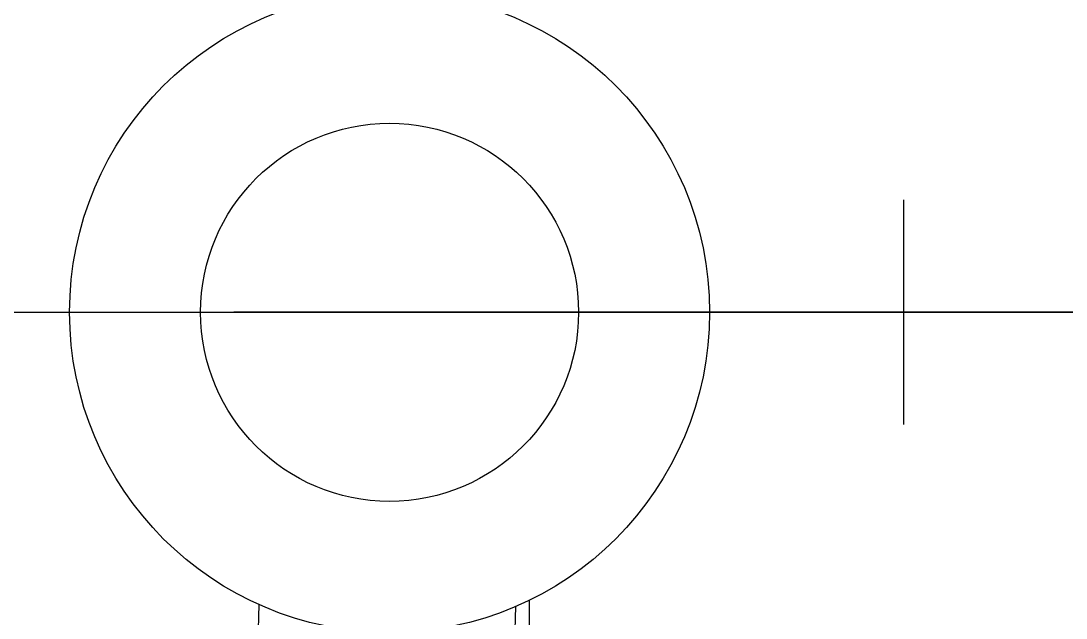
# Model space of a CAD drawing. Extents: x 1551 to 113148, y -1700 to 77018.
# Drawn here: x 19441.9 to 19907.4, y 11952.2 to 12218 of the extents above; entities that cross this region are included whole.
import ezdxf

# ---------------------------------------------------------------- set-up
doc = ezdxf.new("R2010")
doc.units = 0
doc.header["$LTSCALE"] = 500
doc.header["$MEASUREMENT"] = 0
doc.linetypes.add('CENTER', pattern=[3, 2.5, -0.25, 0, -0.25])
doc.linetypes.add('SNT-025', pattern=[0.74, 0.4, -0.17, 0, -0.17])
doc.layers.get('0').update_dxf_attribs({"linetype": 'CONTINUOUS'})
doc.layers.add('GENERATORSETT', color=7, linetype='CONTINUOUS')
doc.layers.add('S0CO1', color=7, linetype='CONTINUOUS')

# ---------------------------------------------------------------- blocks, each defined once
blk = doc.blocks.new('A$C64097268')
for p, q in [((11500, -50), (11500, 50)), ((-2758.91, 0), (35128.7, 0))]:
    blk.add_line(p, q)
blk = doc.blocks.new('GENERATOR-CENTER')
at = {"linetype": 'CENTER'}
blk.add_line((26.5, 0), (-1337.61, 0), dxfattribs=at)
for p, q in [((-1212.35, -130.09), (-1214.25, -189.89)), ((-1092, -128.22), (-1092, -191.94)), ((-1098.03, -131), (-1100.01, -193.51))]:
    blk.add_line(p, q)
for radius in [142.5, 84.15]:
    blk.add_circle((-1154.18, 0), radius)

msp = doc.modelspace()

# ---------------------------------------------------------------- block references
at = {"layer": 'GENERATORSETT', "linetype": 'SNT-025'}
msp.add_blockref('GENERATOR-CENTER', (20760.293, 12088.276), dxfattribs=at)
at = {"layer": 'S0CO1', "linetype": 'CENTER'}
msp.add_blockref('A$C64097268', (8335.105, 12088.276), dxfattribs=at)

doc.saveas('drawing.dxf')
